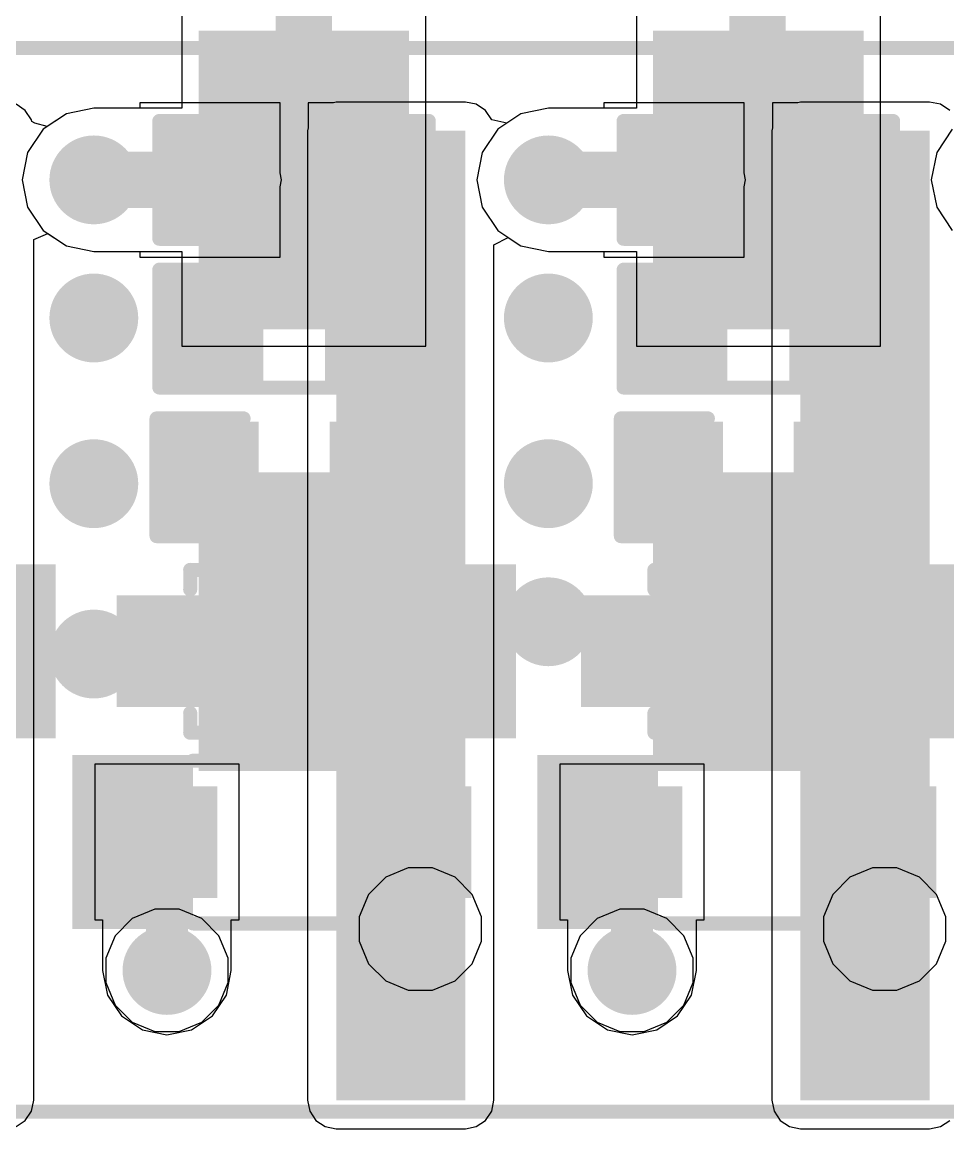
# Model space of a CAD drawing. Header units: millimetres. Extents: x 0 to 172, y 0 to 138.
# Drawn here: x 19.47 to 27.84, y 94.48 to 104.5 of the extents above; entities that cross this region are included whole.
import ezdxf

# ---------------------------------------------------------------- set-up
doc = ezdxf.new("R2010")
doc.units = ezdxf.units.MM
for name, color, linetype in [('BottomLayer', 5, 'Continuous'), ('BottomPaste', 16, 'Continuous'), ('BottomSolder', 6, 'Continuous'), ('TopLayer', 1, 'Continuous'), ('TopOverlay', 2, 'Continuous'), ('TopPaste', 8, 'Continuous'), ('TopSolder', 216, 'Continuous'), ('ViaHoleLayer', 16, 'Continuous')]:
    doc.layers.add(name, color=color, linetype=linetype)

# ---------------------------------------------------------------- blocks, each defined once
blk = doc.blocks.new('R___0603_175')
at = {"layer": 'TopLayer'}
for points in [[(-0.381, 0.4445), (-0.381, -0.4445), (-1.143, -0.4445), (-1.143, 0.4445)], [(1.143, 0.4445), (1.143, -0.4445), (0.381, -0.4445), (0.381, 0.4445)]]:
    blk.add_hatch(color=1, dxfattribs=at).paths.add_polyline_path(points)
at = {"layer": 'TopPaste'}
for points in [[(-0.381, 0.4445), (-0.381, -0.4445), (-1.143, -0.4445), (-1.143, 0.4445)], [(1.143, 0.4445), (1.143, -0.4445), (0.381, -0.4445), (0.381, 0.4445)]]:
    blk.add_hatch(color=8, dxfattribs=at).paths.add_polyline_path(points)
at = {"layer": 'TopSolder'}
for points in [[(-0.2794, 0.5461), (-0.2794, -0.5461), (-1.2446, -0.5461), (-1.2446, 0.5461)], [(1.2446, 0.5461), (1.2446, -0.5461), (0.2794, -0.5461), (0.2794, 0.5461)]]:
    blk.add_hatch(color=216, dxfattribs=at).paths.add_polyline_path(points)
at = {"layer": 'TopOverlay', "const_width": 0.127}
for points in [[(-1.2192, -0.5334), (-1.2192, 0.5334)], [(-1.2192, 0.5334), (1.2192, 0.5334)], [(1.2192, -0.5334), (1.2192, 0.5334)], [(-1.2192, -0.5334), (1.2192, -0.5334)]]:
    blk.add_lwpolyline(points, dxfattribs=at)
at = {"layer": 'TopOverlay', "const_width": 0.0635}
for points in [[(-1.25095, 0.5334, 1), (-1.18745, 0.5334, 1)], [(-1.25095, 0.5334, 1), (-1.18745, 0.5334, 1)], [(1.18745, 0.5334, 1), (1.25095, 0.5334, 1)], [(1.18745, 0.5334, 1), (1.25095, 0.5334, 1)], [(-1.25095, -0.5334, 1), (-1.18745, -0.5334, 1)], [(-1.25095, -0.5334, 1), (-1.18745, -0.5334, 1)], [(1.18745, -0.5334, 1), (1.25095, -0.5334, 1)], [(1.18745, -0.5334, 1), (1.25095, -0.5334, 1)]]:
    blk.add_lwpolyline(points, format="xyb", close=True, dxfattribs=at)
blk = doc.blocks.new('R___0603_176')
at = {"layer": 'TopLayer'}
for points in [[(-0.381, 0.4445), (-0.381, -0.4445), (-1.143, -0.4445), (-1.143, 0.4445)], [(1.143, 0.4445), (1.143, -0.4445), (0.381, -0.4445), (0.381, 0.4445)]]:
    blk.add_hatch(color=1, dxfattribs=at).paths.add_polyline_path(points)
at = {"layer": 'TopPaste'}
for points in [[(-0.381, 0.4445), (-0.381, -0.4445), (-1.143, -0.4445), (-1.143, 0.4445)], [(1.143, 0.4445), (1.143, -0.4445), (0.381, -0.4445), (0.381, 0.4445)]]:
    blk.add_hatch(color=8, dxfattribs=at).paths.add_polyline_path(points)
at = {"layer": 'TopSolder'}
for points in [[(-0.2794, 0.5461), (-0.2794, -0.5461), (-1.2446, -0.5461), (-1.2446, 0.5461)], [(1.2446, 0.5461), (1.2446, -0.5461), (0.2794, -0.5461), (0.2794, 0.5461)]]:
    blk.add_hatch(color=216, dxfattribs=at).paths.add_polyline_path(points)
at = {"layer": 'TopOverlay', "const_width": 0.127}
for points in [[(-1.2192, -0.5334), (-1.2192, 0.5334)], [(-1.2192, 0.5334), (1.2192, 0.5334)], [(1.2192, -0.5334), (1.2192, 0.5334)], [(-1.2192, -0.5334), (1.2192, -0.5334)]]:
    blk.add_lwpolyline(points, dxfattribs=at)
at = {"layer": 'TopOverlay', "const_width": 0.0635}
for points in [[(-1.25095, 0.5334, 1), (-1.18745, 0.5334, 1)], [(-1.25095, 0.5334, 1), (-1.18745, 0.5334, 1)], [(1.18745, 0.5334, 1), (1.25095, 0.5334, 1)], [(1.18745, 0.5334, 1), (1.25095, 0.5334, 1)], [(-1.25095, -0.5334, 1), (-1.18745, -0.5334, 1)], [(-1.25095, -0.5334, 1), (-1.18745, -0.5334, 1)], [(1.18745, -0.5334, 1), (1.25095, -0.5334, 1)], [(1.18745, -0.5334, 1), (1.25095, -0.5334, 1)]]:
    blk.add_lwpolyline(points, format="xyb", close=True, dxfattribs=at)
blk = doc.blocks.new('R___0603_178')
at = {"layer": 'TopLayer'}
for points in [[(-0.381, 0.4445), (-0.381, -0.4445), (-1.143, -0.4445), (-1.143, 0.4445)], [(1.143, 0.4445), (1.143, -0.4445), (0.381, -0.4445), (0.381, 0.4445)]]:
    blk.add_hatch(color=1, dxfattribs=at).paths.add_polyline_path(points)
at = {"layer": 'TopPaste'}
for points in [[(-0.381, 0.4445), (-0.381, -0.4445), (-1.143, -0.4445), (-1.143, 0.4445)], [(1.143, 0.4445), (1.143, -0.4445), (0.381, -0.4445), (0.381, 0.4445)]]:
    blk.add_hatch(color=8, dxfattribs=at).paths.add_polyline_path(points)
at = {"layer": 'TopSolder'}
for points in [[(-0.2794, 0.5461), (-0.2794, -0.5461), (-1.2446, -0.5461), (-1.2446, 0.5461)], [(1.2446, 0.5461), (1.2446, -0.5461), (0.2794, -0.5461), (0.2794, 0.5461)]]:
    blk.add_hatch(color=216, dxfattribs=at).paths.add_polyline_path(points)
at = {"layer": 'TopOverlay', "const_width": 0.127}
for points in [[(-1.2192, -0.5334), (-1.2192, 0.5334)], [(-1.2192, 0.5334), (1.2192, 0.5334)], [(1.2192, -0.5334), (1.2192, 0.5334)], [(-1.2192, -0.5334), (1.2192, -0.5334)]]:
    blk.add_lwpolyline(points, dxfattribs=at)
at = {"layer": 'TopOverlay', "const_width": 0.0635}
for points in [[(-1.25095, 0.5334, 1), (-1.18745, 0.5334, 1)], [(-1.25095, 0.5334, 1), (-1.18745, 0.5334, 1)], [(1.18745, 0.5334, 1), (1.25095, 0.5334, 1)], [(1.18745, 0.5334, 1), (1.25095, 0.5334, 1)], [(-1.25095, -0.5334, 1), (-1.18745, -0.5334, 1)], [(-1.25095, -0.5334, 1), (-1.18745, -0.5334, 1)], [(1.18745, -0.5334, 1), (1.25095, -0.5334, 1)], [(1.18745, -0.5334, 1), (1.25095, -0.5334, 1)]]:
    blk.add_lwpolyline(points, format="xyb", close=True, dxfattribs=at)
blk = doc.blocks.new('R___0603_179')
at = {"layer": 'TopLayer'}
for points in [[(-0.381, 0.4445), (-0.381, -0.4445), (-1.143, -0.4445), (-1.143, 0.4445)], [(1.143, 0.4445), (1.143, -0.4445), (0.381, -0.4445), (0.381, 0.4445)]]:
    blk.add_hatch(color=1, dxfattribs=at).paths.add_polyline_path(points)
at = {"layer": 'TopPaste'}
for points in [[(-0.381, 0.4445), (-0.381, -0.4445), (-1.143, -0.4445), (-1.143, 0.4445)], [(1.143, 0.4445), (1.143, -0.4445), (0.381, -0.4445), (0.381, 0.4445)]]:
    blk.add_hatch(color=8, dxfattribs=at).paths.add_polyline_path(points)
at = {"layer": 'TopSolder'}
for points in [[(-0.2794, 0.5461), (-0.2794, -0.5461), (-1.2446, -0.5461), (-1.2446, 0.5461)], [(1.2446, 0.5461), (1.2446, -0.5461), (0.2794, -0.5461), (0.2794, 0.5461)]]:
    blk.add_hatch(color=216, dxfattribs=at).paths.add_polyline_path(points)
at = {"layer": 'TopOverlay', "const_width": 0.127}
for points in [[(-1.2192, -0.5334), (-1.2192, 0.5334)], [(-1.2192, 0.5334), (1.2192, 0.5334)], [(1.2192, -0.5334), (1.2192, 0.5334)], [(-1.2192, -0.5334), (1.2192, -0.5334)]]:
    blk.add_lwpolyline(points, dxfattribs=at)
at = {"layer": 'TopOverlay', "const_width": 0.0635}
for points in [[(-1.25095, 0.5334, 1), (-1.18745, 0.5334, 1)], [(-1.25095, 0.5334, 1), (-1.18745, 0.5334, 1)], [(1.18745, 0.5334, 1), (1.25095, 0.5334, 1)], [(1.18745, 0.5334, 1), (1.25095, 0.5334, 1)], [(-1.25095, -0.5334, 1), (-1.18745, -0.5334, 1)], [(-1.25095, -0.5334, 1), (-1.18745, -0.5334, 1)], [(1.18745, -0.5334, 1), (1.25095, -0.5334, 1)], [(1.18745, -0.5334, 1), (1.25095, -0.5334, 1)]]:
    blk.add_lwpolyline(points, format="xyb", close=True, dxfattribs=at)
blk = doc.blocks.new('SOD_323_284')
at = {"layer": 'TopLayer'}
for points in [[(-0.75, -0.45), (-1.55, -0.45), (-1.55, 0.45), (-0.75, 0.45)], [(1.55, -0.45), (0.75, -0.45), (0.75, 0.45), (1.55, 0.45)]]:
    blk.add_hatch(color=1, dxfattribs=at).paths.add_polyline_path(points)
at = {"layer": 'TopOverlay'}
for points in [[(-2.007, 0.483), (-0.914, 0.483), (-0.914, 0.787), (-2.007, 0.787)], [(-2.007, -0.508), (-1.575, -0.508), (-1.575, 0.508), (-2.007, 0.508)], [(-2.007, -0.787), (-0.914, -0.787), (-0.914, -0.483), (-2.007, -0.483)]]:
    blk.add_hatch(color=2, dxfattribs=at).paths.add_polyline_path(points)
at = {"layer": 'TopPaste'}
for points in [[(-0.75, -0.45), (-1.55, -0.45), (-1.55, 0.45), (-0.75, 0.45)], [(1.55, -0.45), (0.75, -0.45), (0.75, 0.45), (1.55, 0.45)]]:
    blk.add_hatch(color=8, dxfattribs=at).paths.add_polyline_path(points)
at = {"layer": 'TopSolder'}
for points in [[(-0.695, -0.505), (-1.605, -0.505), (-1.605, 0.505), (-0.695, 0.505)], [(1.605, -0.505), (0.695, -0.505), (0.695, 0.505), (1.605, 0.505)]]:
    blk.add_hatch(color=216, dxfattribs=at).paths.add_polyline_path(points)
at = {"layer": 'TopOverlay', "const_width": 0.127}
for points in [[(0.94, 0.737), (-0.914, 0.737)], [(0.94, 0.737), (0.94, 0.559)], [(0.94, -0.559), (0.94, -0.737)], [(0.94, -0.737), (-0.914, -0.737)]]:
    blk.add_lwpolyline(points, dxfattribs=at)
at = {"layer": 'TopOverlay', "const_width": 0.0635}
for points in [[(-0.946, 0.737, 1), (-0.883, 0.737, 1)], [(0.908, 0.737, 1), (0.972, 0.737, 1)], [(0.908, 0.737, 1), (0.972, 0.737, 1)], [(0.908, 0.559, 1), (0.972, 0.559, 1)], [(0.908, -0.559, 1), (0.972, -0.559, 1)], [(-0.946, -0.737, 1), (-0.883, -0.737, 1)], [(0.908, -0.737, 1), (0.972, -0.737, 1)], [(0.908, -0.737, 1), (0.972, -0.737, 1)]]:
    blk.add_lwpolyline(points, format="xyb", close=True, dxfattribs=at)
blk = doc.blocks.new('SMA_B_285')
at = {"layer": 'BottomLayer'}
for points in [[(-3.25, 0.85), (-0.75, 0.85), (-0.75, -0.85), (-3.25, -0.85)], [(0.75, 0.85), (3.25, 0.85), (3.25, -0.85), (0.75, -0.85)]]:
    blk.add_hatch(color=5, dxfattribs=at).paths.add_polyline_path(points)
at = {"layer": 'BottomPaste'}
for points in [[(-3.25, 0.85), (-0.75, 0.85), (-0.75, -0.85), (-3.25, -0.85)], [(0.75, 0.85), (3.25, 0.85), (3.25, -0.85), (0.75, -0.85)]]:
    blk.add_hatch(color=16, dxfattribs=at).paths.add_polyline_path(points)
at = {"layer": 'BottomSolder'}
for points in [[(-3.352, 0.952), (-0.648, 0.952), (-0.648, -0.952), (-3.352, -0.952)], [(0.648, 0.952), (3.352, 0.952), (3.352, -0.952), (0.648, -0.952)]]:
    blk.add_hatch(color=6, dxfattribs=at).paths.add_polyline_path(points)
blk = doc.blocks.new('SOD_323_286')
at = {"layer": 'TopLayer'}
for points in [[(-0.75, -0.45), (-1.55, -0.45), (-1.55, 0.45), (-0.75, 0.45)], [(1.55, -0.45), (0.75, -0.45), (0.75, 0.45), (1.55, 0.45)]]:
    blk.add_hatch(color=1, dxfattribs=at).paths.add_polyline_path(points)
at = {"layer": 'TopOverlay'}
for points in [[(-2.007, 0.483), (-0.914, 0.483), (-0.914, 0.787), (-2.007, 0.787)], [(-2.007, -0.508), (-1.575, -0.508), (-1.575, 0.508), (-2.007, 0.508)], [(-2.007, -0.787), (-0.914, -0.787), (-0.914, -0.483), (-2.007, -0.483)]]:
    blk.add_hatch(color=2, dxfattribs=at).paths.add_polyline_path(points)
at = {"layer": 'TopPaste'}
for points in [[(-0.75, -0.45), (-1.55, -0.45), (-1.55, 0.45), (-0.75, 0.45)], [(1.55, -0.45), (0.75, -0.45), (0.75, 0.45), (1.55, 0.45)]]:
    blk.add_hatch(color=8, dxfattribs=at).paths.add_polyline_path(points)
at = {"layer": 'TopSolder'}
for points in [[(-0.695, -0.505), (-1.605, -0.505), (-1.605, 0.505), (-0.695, 0.505)], [(1.605, -0.505), (0.695, -0.505), (0.695, 0.505), (1.605, 0.505)]]:
    blk.add_hatch(color=216, dxfattribs=at).paths.add_polyline_path(points)
at = {"layer": 'TopOverlay', "const_width": 0.127}
for points in [[(0.94, 0.737), (-0.914, 0.737)], [(0.94, 0.737), (0.94, 0.559)], [(0.94, -0.559), (0.94, -0.737)], [(0.94, -0.737), (-0.914, -0.737)]]:
    blk.add_lwpolyline(points, dxfattribs=at)
at = {"layer": 'TopOverlay', "const_width": 0.0635}
for points in [[(-0.946, 0.737, 1), (-0.883, 0.737, 1)], [(0.908, 0.737, 1), (0.972, 0.737, 1)], [(0.908, 0.737, 1), (0.972, 0.737, 1)], [(0.908, 0.559, 1), (0.972, 0.559, 1)], [(0.908, -0.559, 1), (0.972, -0.559, 1)], [(-0.946, -0.737, 1), (-0.883, -0.737, 1)], [(0.908, -0.737, 1), (0.972, -0.737, 1)], [(0.908, -0.737, 1), (0.972, -0.737, 1)]]:
    blk.add_lwpolyline(points, format="xyb", close=True, dxfattribs=at)
blk = doc.blocks.new('SMA_B_287')
at = {"layer": 'BottomLayer'}
for points in [[(-3.25, 0.85), (-0.75, 0.85), (-0.75, -0.85), (-3.25, -0.85)], [(0.75, 0.85), (3.25, 0.85), (3.25, -0.85), (0.75, -0.85)]]:
    blk.add_hatch(color=5, dxfattribs=at).paths.add_polyline_path(points)
at = {"layer": 'BottomPaste'}
for points in [[(-3.25, 0.85), (-0.75, 0.85), (-0.75, -0.85), (-3.25, -0.85)], [(0.75, 0.85), (3.25, 0.85), (3.25, -0.85), (0.75, -0.85)]]:
    blk.add_hatch(color=16, dxfattribs=at).paths.add_polyline_path(points)
at = {"layer": 'BottomSolder'}
for points in [[(-3.352, 0.952), (-0.648, 0.952), (-0.648, -0.952), (-3.352, -0.952)], [(0.648, 0.952), (3.352, 0.952), (3.352, -0.952), (0.648, -0.952)]]:
    blk.add_hatch(color=6, dxfattribs=at).paths.add_polyline_path(points)
blk = doc.blocks.new('SOD_323_288')
at = {"layer": 'TopLayer'}
for points in [[(-0.75, -0.45), (-1.55, -0.45), (-1.55, 0.45), (-0.75, 0.45)], [(1.55, -0.45), (0.75, -0.45), (0.75, 0.45), (1.55, 0.45)]]:
    blk.add_hatch(color=1, dxfattribs=at).paths.add_polyline_path(points)
at = {"layer": 'TopOverlay'}
for points in [[(-2.007, 0.483), (-0.914, 0.483), (-0.914, 0.787), (-2.007, 0.787)], [(-2.007, -0.508), (-1.575, -0.508), (-1.575, 0.508), (-2.007, 0.508)], [(-2.007, -0.787), (-0.914, -0.787), (-0.914, -0.483), (-2.007, -0.483)]]:
    blk.add_hatch(color=2, dxfattribs=at).paths.add_polyline_path(points)
at = {"layer": 'TopPaste'}
for points in [[(-0.75, -0.45), (-1.55, -0.45), (-1.55, 0.45), (-0.75, 0.45)], [(1.55, -0.45), (0.75, -0.45), (0.75, 0.45), (1.55, 0.45)]]:
    blk.add_hatch(color=8, dxfattribs=at).paths.add_polyline_path(points)
at = {"layer": 'TopSolder'}
for points in [[(-0.695, -0.505), (-1.605, -0.505), (-1.605, 0.505), (-0.695, 0.505)], [(1.605, -0.505), (0.695, -0.505), (0.695, 0.505), (1.605, 0.505)]]:
    blk.add_hatch(color=216, dxfattribs=at).paths.add_polyline_path(points)
at = {"layer": 'TopOverlay', "const_width": 0.127}
for points in [[(0.94, 0.737), (-0.914, 0.737)], [(0.94, 0.737), (0.94, 0.559)], [(0.94, -0.559), (0.94, -0.737)], [(0.94, -0.737), (-0.914, -0.737)]]:
    blk.add_lwpolyline(points, dxfattribs=at)
at = {"layer": 'TopOverlay', "const_width": 0.0635}
for points in [[(-0.946, 0.737, 1), (-0.883, 0.737, 1)], [(0.908, 0.737, 1), (0.972, 0.737, 1)], [(0.908, 0.737, 1), (0.972, 0.737, 1)], [(0.908, 0.559, 1), (0.972, 0.559, 1)], [(0.908, -0.559, 1), (0.972, -0.559, 1)], [(-0.946, -0.737, 1), (-0.883, -0.737, 1)], [(0.908, -0.737, 1), (0.972, -0.737, 1)], [(0.908, -0.737, 1), (0.972, -0.737, 1)]]:
    blk.add_lwpolyline(points, format="xyb", close=True, dxfattribs=at)
blk = doc.blocks.new('SOD_323_290')
at = {"layer": 'TopLayer'}
for points in [[(-0.75, -0.45), (-1.55, -0.45), (-1.55, 0.45), (-0.75, 0.45)], [(1.55, -0.45), (0.75, -0.45), (0.75, 0.45), (1.55, 0.45)]]:
    blk.add_hatch(color=1, dxfattribs=at).paths.add_polyline_path(points)
at = {"layer": 'TopOverlay'}
for points in [[(-2.007, 0.483), (-0.914, 0.483), (-0.914, 0.787), (-2.007, 0.787)], [(-2.007, -0.508), (-1.575, -0.508), (-1.575, 0.508), (-2.007, 0.508)], [(-2.007, -0.787), (-0.914, -0.787), (-0.914, -0.483), (-2.007, -0.483)]]:
    blk.add_hatch(color=2, dxfattribs=at).paths.add_polyline_path(points)
at = {"layer": 'TopPaste'}
for points in [[(-0.75, -0.45), (-1.55, -0.45), (-1.55, 0.45), (-0.75, 0.45)], [(1.55, -0.45), (0.75, -0.45), (0.75, 0.45), (1.55, 0.45)]]:
    blk.add_hatch(color=8, dxfattribs=at).paths.add_polyline_path(points)
at = {"layer": 'TopSolder'}
for points in [[(-0.695, -0.505), (-1.605, -0.505), (-1.605, 0.505), (-0.695, 0.505)], [(1.605, -0.505), (0.695, -0.505), (0.695, 0.505), (1.605, 0.505)]]:
    blk.add_hatch(color=216, dxfattribs=at).paths.add_polyline_path(points)
at = {"layer": 'TopOverlay', "const_width": 0.127}
for points in [[(-0.914, 0.737), (0.94, 0.737)], [(0.94, 0.559), (0.94, 0.737)], [(0.94, -0.737), (0.94, -0.559)], [(-0.914, -0.737), (0.94, -0.737)]]:
    blk.add_lwpolyline(points, dxfattribs=at)
at = {"layer": 'TopOverlay', "const_width": 0.0635}
for points in [[(-0.946, 0.737, 1), (-0.883, 0.737, 1)], [(0.908, 0.737, 1), (0.972, 0.737, 1)], [(0.908, 0.737, 1), (0.972, 0.737, 1)], [(0.908, 0.559, 1), (0.972, 0.559, 1)], [(0.908, -0.559, 1), (0.972, -0.559, 1)], [(-0.946, -0.737, 1), (-0.883, -0.737, 1)], [(0.908, -0.737, 1), (0.972, -0.737, 1)], [(0.908, -0.737, 1), (0.972, -0.737, 1)]]:
    blk.add_lwpolyline(points, format="xyb", close=True, dxfattribs=at)
blk = doc.blocks.new('SOD_323_291')
at = {"layer": 'TopLayer'}
for points in [[(-0.75, -0.45), (-1.55, -0.45), (-1.55, 0.45), (-0.75, 0.45)], [(1.55, -0.45), (0.75, -0.45), (0.75, 0.45), (1.55, 0.45)]]:
    blk.add_hatch(color=1, dxfattribs=at).paths.add_polyline_path(points)
at = {"layer": 'TopOverlay'}
for points in [[(-2.007, 0.483), (-0.914, 0.483), (-0.914, 0.787), (-2.007, 0.787)], [(-2.007, -0.508), (-1.575, -0.508), (-1.575, 0.508), (-2.007, 0.508)], [(-2.007, -0.787), (-0.914, -0.787), (-0.914, -0.483), (-2.007, -0.483)]]:
    blk.add_hatch(color=2, dxfattribs=at).paths.add_polyline_path(points)
at = {"layer": 'TopPaste'}
for points in [[(-0.75, -0.45), (-1.55, -0.45), (-1.55, 0.45), (-0.75, 0.45)], [(1.55, -0.45), (0.75, -0.45), (0.75, 0.45), (1.55, 0.45)]]:
    blk.add_hatch(color=8, dxfattribs=at).paths.add_polyline_path(points)
at = {"layer": 'TopSolder'}
for points in [[(-0.695, -0.505), (-1.605, -0.505), (-1.605, 0.505), (-0.695, 0.505)], [(1.605, -0.505), (0.695, -0.505), (0.695, 0.505), (1.605, 0.505)]]:
    blk.add_hatch(color=216, dxfattribs=at).paths.add_polyline_path(points)
at = {"layer": 'TopOverlay', "const_width": 0.127}
for points in [[(-0.914, 0.737), (0.94, 0.737)], [(0.94, 0.559), (0.94, 0.737)], [(0.94, -0.737), (0.94, -0.559)], [(-0.914, -0.737), (0.94, -0.737)]]:
    blk.add_lwpolyline(points, dxfattribs=at)
at = {"layer": 'TopOverlay', "const_width": 0.0635}
for points in [[(-0.946, 0.737, 1), (-0.883, 0.737, 1)], [(0.908, 0.737, 1), (0.972, 0.737, 1)], [(0.908, 0.737, 1), (0.972, 0.737, 1)], [(0.908, 0.559, 1), (0.972, 0.559, 1)], [(0.908, -0.559, 1), (0.972, -0.559, 1)], [(-0.946, -0.737, 1), (-0.883, -0.737, 1)], [(0.908, -0.737, 1), (0.972, -0.737, 1)], [(0.908, -0.737, 1), (0.972, -0.737, 1)]]:
    blk.add_lwpolyline(points, format="xyb", close=True, dxfattribs=at)
blk = doc.blocks.new('C___0603_348')
at = {"layer": 'TopLayer'}
for points in [[(-0.381, 0.445), (-0.381, -0.445), (-1.143, -0.445), (-1.143, 0.445)], [(1.143, 0.445), (1.143, -0.445), (0.381, -0.445), (0.381, 0.445)]]:
    blk.add_hatch(color=1, dxfattribs=at).paths.add_polyline_path(points)
at = {"layer": 'TopPaste'}
for points in [[(-0.381, 0.445), (-0.381, -0.445), (-1.143, -0.445), (-1.143, 0.445)], [(1.143, 0.445), (1.143, -0.445), (0.381, -0.445), (0.381, 0.445)]]:
    blk.add_hatch(color=8, dxfattribs=at).paths.add_polyline_path(points)
at = {"layer": 'TopSolder'}
for points in [[(-0.321, 0.504), (-0.321, -0.504), (-1.203, -0.504), (-1.203, 0.504)], [(1.203, 0.504), (1.203, -0.504), (0.321, -0.504), (0.321, 0.504)]]:
    blk.add_hatch(color=216, dxfattribs=at).paths.add_polyline_path(points)
at = {"layer": 'TopOverlay', "const_width": 0.127}
for points in [[(-1.245, 0.533), (-0.457, 0.533)], [(-1.245, -0.533), (-1.245, 0.533)], [(0.457, 0.533), (1.245, 0.533)], [(1.245, -0.533), (1.245, 0.533)], [(-1.245, -0.533), (-0.457, -0.533)], [(0.457, -0.533), (1.245, -0.533)]]:
    blk.add_lwpolyline(points, dxfattribs=at)
at = {"layer": 'TopOverlay', "const_width": 0.0635}
for points in [[(-1.276, 0.533, 1), (-1.213, 0.533, 1)], [(-1.276, 0.533, 1), (-1.213, 0.533, 1)], [(-0.489, 0.533, 1), (-0.425, 0.533, 1)], [(0.425, 0.533, 1), (0.489, 0.533, 1)], [(1.213, 0.533, 1), (1.276, 0.533, 1)], [(1.213, 0.533, 1), (1.276, 0.533, 1)], [(-1.276, -0.533, 1), (-1.213, -0.533, 1)], [(-1.276, -0.533, 1), (-1.213, -0.533, 1)], [(-0.489, -0.533, 1), (-0.425, -0.533, 1)], [(0.425, -0.533, 1), (0.489, -0.533, 1)], [(1.213, -0.533, 1), (1.276, -0.533, 1)], [(1.213, -0.533, 1), (1.276, -0.533, 1)]]:
    blk.add_lwpolyline(points, format="xyb", close=True, dxfattribs=at)
blk = doc.blocks.new('C___0603_349')
at = {"layer": 'TopLayer'}
for points in [[(-0.381, 0.445), (-0.381, -0.445), (-1.143, -0.445), (-1.143, 0.445)], [(1.143, 0.445), (1.143, -0.445), (0.381, -0.445), (0.381, 0.445)]]:
    blk.add_hatch(color=1, dxfattribs=at).paths.add_polyline_path(points)
at = {"layer": 'TopPaste'}
for points in [[(-0.381, 0.445), (-0.381, -0.445), (-1.143, -0.445), (-1.143, 0.445)], [(1.143, 0.445), (1.143, -0.445), (0.381, -0.445), (0.381, 0.445)]]:
    blk.add_hatch(color=8, dxfattribs=at).paths.add_polyline_path(points)
at = {"layer": 'TopSolder'}
for points in [[(-0.321, 0.504), (-0.321, -0.504), (-1.203, -0.504), (-1.203, 0.504)], [(1.203, 0.504), (1.203, -0.504), (0.321, -0.504), (0.321, 0.504)]]:
    blk.add_hatch(color=216, dxfattribs=at).paths.add_polyline_path(points)
at = {"layer": 'TopOverlay', "const_width": 0.127}
for points in [[(-1.245, 0.533), (-0.457, 0.533)], [(-1.245, -0.533), (-1.245, 0.533)], [(0.457, 0.533), (1.245, 0.533)], [(1.245, -0.533), (1.245, 0.533)], [(-1.245, -0.533), (-0.457, -0.533)], [(0.457, -0.533), (1.245, -0.533)]]:
    blk.add_lwpolyline(points, dxfattribs=at)
at = {"layer": 'TopOverlay', "const_width": 0.0635}
for points in [[(-1.276, 0.533, 1), (-1.213, 0.533, 1)], [(-1.276, 0.533, 1), (-1.213, 0.533, 1)], [(-0.489, 0.533, 1), (-0.425, 0.533, 1)], [(0.425, 0.533, 1), (0.489, 0.533, 1)], [(1.213, 0.533, 1), (1.276, 0.533, 1)], [(1.213, 0.533, 1), (1.276, 0.533, 1)], [(-1.276, -0.533, 1), (-1.213, -0.533, 1)], [(-1.276, -0.533, 1), (-1.213, -0.533, 1)], [(-0.489, -0.533, 1), (-0.425, -0.533, 1)], [(0.425, -0.533, 1), (0.489, -0.533, 1)], [(1.213, -0.533, 1), (1.276, -0.533, 1)], [(1.213, -0.533, 1), (1.276, -0.533, 1)]]:
    blk.add_lwpolyline(points, format="xyb", close=True, dxfattribs=at)

msp = doc.modelspace()

# ---------------------------------------------------------------- hatches: boundary and pattern name
at = {"layer": 'BottomLayer'}
h = msp.add_hatch(color=5, dxfattribs=at)
edge = h.paths.add_edge_path()
edge.add_arc((20.115, 103.073), 0.3, 0, 360)
h = msp.add_hatch(color=5, dxfattribs=at)
edge = h.paths.add_edge_path()
edge.add_arc((24.228, 103.073), 0.3, 0, 360)
h = msp.add_hatch(color=5, dxfattribs=at)
edge = h.paths.add_edge_path()
edge.add_arc((20.115, 101.823), 0.3, 0, 360)
h = msp.add_hatch(color=5, dxfattribs=at)
edge = h.paths.add_edge_path()
edge.add_arc((24.228, 101.823), 0.3, 0, 360)
h = msp.add_hatch(color=5, dxfattribs=at)
edge = h.paths.add_edge_path()
edge.add_arc((20.115, 100.323), 0.3, 0, 360)
h = msp.add_hatch(color=5, dxfattribs=at)
edge = h.paths.add_edge_path()
edge.add_arc((24.228, 100.323), 0.3, 0, 360)
h = msp.add_hatch(color=5, dxfattribs=at)
edge = h.paths.add_edge_path()
edge.add_arc((24.228, 99.073), 0.3, 0, 360)
h = msp.add_hatch(color=5, dxfattribs=at)
edge = h.paths.add_edge_path()
edge.add_arc((20.115, 98.781), 0.3, 0, 360)
h = msp.add_hatch(color=5, dxfattribs=at)
edge = h.paths.add_edge_path()
edge.add_arc((23.07, 96.291), 0.3, 0, 360)
h = msp.add_hatch(color=5, dxfattribs=at)
edge = h.paths.add_edge_path()
edge.add_arc((27.271, 96.291), 0.3, 0, 360)
h = msp.add_hatch(color=5, dxfattribs=at)
edge = h.paths.add_edge_path()
edge.add_arc((20.777, 95.917), 0.3, 0, 360)
h = msp.add_hatch(color=5, dxfattribs=at)
edge = h.paths.add_edge_path()
edge.add_arc((24.985, 95.917), 0.3, 0, 360)
at = {"layer": 'BottomSolder'}
h = msp.add_hatch(color=6, dxfattribs=at)
edge = h.paths.add_edge_path()
edge.add_arc((20.115, 103.073), 0.402, 0, 360)
h = msp.add_hatch(color=6, dxfattribs=at)
edge = h.paths.add_edge_path()
edge.add_arc((24.228, 103.073), 0.402, 0, 360)
h = msp.add_hatch(color=6, dxfattribs=at)
edge = h.paths.add_edge_path()
edge.add_arc((20.115, 101.823), 0.402, 0, 360)
h = msp.add_hatch(color=6, dxfattribs=at)
edge = h.paths.add_edge_path()
edge.add_arc((24.228, 101.823), 0.402, 0, 360)
h = msp.add_hatch(color=6, dxfattribs=at)
edge = h.paths.add_edge_path()
edge.add_arc((20.115, 100.323), 0.402, 0, 360)
h = msp.add_hatch(color=6, dxfattribs=at)
edge = h.paths.add_edge_path()
edge.add_arc((24.228, 100.323), 0.402, 0, 360)
h = msp.add_hatch(color=6, dxfattribs=at)
edge = h.paths.add_edge_path()
edge.add_arc((24.228, 99.073), 0.402, 0, 360)
h = msp.add_hatch(color=6, dxfattribs=at)
edge = h.paths.add_edge_path()
edge.add_arc((20.115, 98.781), 0.402, 0, 360)
h = msp.add_hatch(color=6, dxfattribs=at)
edge = h.paths.add_edge_path()
edge.add_arc((23.07, 96.291), 0.402, 0, 360)
h = msp.add_hatch(color=6, dxfattribs=at)
edge = h.paths.add_edge_path()
edge.add_arc((27.271, 96.291), 0.402, 0, 360)
h = msp.add_hatch(color=6, dxfattribs=at)
edge = h.paths.add_edge_path()
edge.add_arc((20.777, 95.917), 0.402, 0, 360)
h = msp.add_hatch(color=6, dxfattribs=at)
edge = h.paths.add_edge_path()
edge.add_arc((24.985, 95.917), 0.402, 0, 360)
at = {"layer": 'TopLayer'}
for points in [[(22.308, 94.742), (23.477, 94.742), (23.477, 103.518), (22.308, 103.518)], [(26.509, 94.742), (27.678, 94.742), (27.678, 103.518), (26.509, 103.518)]]:
    msp.add_hatch(color=1, dxfattribs=at).paths.add_polyline_path(points)
h = msp.add_hatch(color=1, dxfattribs=at)
edge = h.paths.add_edge_path()
edge.add_arc((20.115, 103.073), 0.3, 0, 360)
h = msp.add_hatch(color=1, dxfattribs=at)
edge = h.paths.add_edge_path()
edge.add_arc((24.228, 103.073), 0.3, 0, 360)
h = msp.add_hatch(color=1, dxfattribs=at)
edge = h.paths.add_edge_path()
edge.add_arc((20.115, 101.823), 0.3, 0, 360)
h = msp.add_hatch(color=1, dxfattribs=at)
edge = h.paths.add_edge_path()
edge.add_arc((24.228, 101.823), 0.3, 0, 360)
h = msp.add_hatch(color=1, dxfattribs=at)
edge = h.paths.add_edge_path()
edge.add_arc((20.115, 100.323), 0.3, 0, 360)
h = msp.add_hatch(color=1, dxfattribs=at)
edge = h.paths.add_edge_path()
edge.add_arc((24.228, 100.323), 0.3, 0, 360)
h = msp.add_hatch(color=1, dxfattribs=at)
edge = h.paths.add_edge_path()
edge.add_arc((24.228, 99.073), 0.3, 0, 360)
h = msp.add_hatch(color=1, dxfattribs=at)
edge = h.paths.add_edge_path()
edge.add_arc((20.115, 98.781), 0.3, 0, 360)
h = msp.add_hatch(color=1, dxfattribs=at)
edge = h.paths.add_edge_path()
edge.add_arc((23.07, 96.291), 0.3, 0, 360)
h = msp.add_hatch(color=1, dxfattribs=at)
edge = h.paths.add_edge_path()
edge.add_arc((27.271, 96.291), 0.3, 0, 360)
h = msp.add_hatch(color=1, dxfattribs=at)
edge = h.paths.add_edge_path()
edge.add_arc((20.777, 95.917), 0.3, 0, 360)
h = msp.add_hatch(color=1, dxfattribs=at)
edge = h.paths.add_edge_path()
edge.add_arc((24.985, 95.917), 0.3, 0, 360)
at = {"layer": 'TopSolder'}
h = msp.add_hatch(color=216, dxfattribs=at)
edge = h.paths.add_edge_path()
edge.add_arc((20.115, 103.073), 0.402, 0, 360)
h = msp.add_hatch(color=216, dxfattribs=at)
edge = h.paths.add_edge_path()
edge.add_arc((24.228, 103.073), 0.402, 0, 360)
h = msp.add_hatch(color=216, dxfattribs=at)
edge = h.paths.add_edge_path()
edge.add_arc((20.115, 101.823), 0.402, 0, 360)
h = msp.add_hatch(color=216, dxfattribs=at)
edge = h.paths.add_edge_path()
edge.add_arc((24.228, 101.823), 0.402, 0, 360)
h = msp.add_hatch(color=216, dxfattribs=at)
edge = h.paths.add_edge_path()
edge.add_arc((20.115, 100.323), 0.402, 0, 360)
h = msp.add_hatch(color=216, dxfattribs=at)
edge = h.paths.add_edge_path()
edge.add_arc((24.228, 100.323), 0.402, 0, 360)
h = msp.add_hatch(color=216, dxfattribs=at)
edge = h.paths.add_edge_path()
edge.add_arc((24.228, 99.073), 0.402, 0, 360)
h = msp.add_hatch(color=216, dxfattribs=at)
edge = h.paths.add_edge_path()
edge.add_arc((20.115, 98.781), 0.402, 0, 360)
h = msp.add_hatch(color=216, dxfattribs=at)
edge = h.paths.add_edge_path()
edge.add_arc((23.07, 96.291), 0.402, 0, 360)
h = msp.add_hatch(color=216, dxfattribs=at)
edge = h.paths.add_edge_path()
edge.add_arc((27.271, 96.291), 0.402, 0, 360)
h = msp.add_hatch(color=216, dxfattribs=at)
edge = h.paths.add_edge_path()
edge.add_arc((20.777, 95.917), 0.402, 0, 360)
h = msp.add_hatch(color=216, dxfattribs=at)
edge = h.paths.add_edge_path()
edge.add_arc((24.985, 95.917), 0.402, 0, 360)
at = {"layer": 'ViaHoleLayer'}
h = msp.add_hatch(color=16, dxfattribs=at)
edge = h.paths.add_edge_path()
edge.add_arc((20.115, 103.073), 0.15, 0, 360)
h = msp.add_hatch(color=16, dxfattribs=at)
edge = h.paths.add_edge_path()
edge.add_arc((24.228, 103.073), 0.15, 0, 360)
h = msp.add_hatch(color=16, dxfattribs=at)
edge = h.paths.add_edge_path()
edge.add_arc((20.115, 101.823), 0.15, 0, 360)
h = msp.add_hatch(color=16, dxfattribs=at)
edge = h.paths.add_edge_path()
edge.add_arc((24.228, 101.823), 0.15, 0, 360)
h = msp.add_hatch(color=16, dxfattribs=at)
edge = h.paths.add_edge_path()
edge.add_arc((20.115, 100.323), 0.15, 0, 360)
h = msp.add_hatch(color=16, dxfattribs=at)
edge = h.paths.add_edge_path()
edge.add_arc((24.228, 100.323), 0.15, 0, 360)
h = msp.add_hatch(color=16, dxfattribs=at)
edge = h.paths.add_edge_path()
edge.add_arc((24.228, 99.073), 0.15, 0, 360)
h = msp.add_hatch(color=16, dxfattribs=at)
edge = h.paths.add_edge_path()
edge.add_arc((20.115, 98.781), 0.15, 0, 360)
h = msp.add_hatch(color=16, dxfattribs=at)
edge = h.paths.add_edge_path()
edge.add_arc((23.07, 96.291), 0.15, 0, 360)
h = msp.add_hatch(color=16, dxfattribs=at)
edge = h.paths.add_edge_path()
edge.add_arc((27.271, 96.291), 0.15, 0, 360)
h = msp.add_hatch(color=16, dxfattribs=at)
edge = h.paths.add_edge_path()
edge.add_arc((20.777, 95.917), 0.15, 0, 360)
h = msp.add_hatch(color=16, dxfattribs=at)
edge = h.paths.add_edge_path()
edge.add_arc((24.985, 95.917), 0.15, 0, 360)

# ---------------------------------------------------------------- linework, layer by layer
at = {"layer": 'BottomLayer'}
for p, q in [((20.911, 104.577), (20.911, 103.721)), ((23.119, 101.569), (23.119, 104.577)), ((25.024, 104.577), (25.024, 103.721)), ((27.232, 101.569), (27.232, 104.577)), ((20.115, 103.721), (19.867, 103.671)), ((20.911, 103.721), (20.115, 103.721)), ((24.228, 103.721), (23.98, 103.671)), ((25.024, 103.721), (24.228, 103.721)), ((19.867, 103.671), (19.657, 103.531)), ((23.98, 103.671), (23.77, 103.531)), ((19.657, 103.531), (19.516, 103.321)), ((23.77, 103.531), (23.629, 103.321)), ((27.883, 103.531), (27.743, 103.321)), ((19.516, 103.321), (19.467, 103.073)), ((23.629, 103.321), (23.58, 103.073)), ((27.743, 103.321), (27.693, 103.073)), ((19.467, 103.073), (19.516, 102.825)), ((23.58, 103.073), (23.629, 102.825)), ((27.693, 103.073), (27.743, 102.825)), ((19.516, 102.825), (19.657, 102.615)), ((23.629, 102.825), (23.77, 102.615)), ((27.743, 102.825), (27.883, 102.615)), ((19.657, 102.615), (19.867, 102.475)), ((23.77, 102.615), (23.98, 102.475)), ((19.867, 102.475), (20.115, 102.426)), ((20.115, 102.426), (20.911, 102.426)), ((20.911, 102.426), (20.911, 101.569)), ((23.98, 102.475), (24.228, 102.426)), ((24.228, 102.426), (25.024, 102.426)), ((25.024, 102.426), (25.024, 101.569)), ((20.911, 101.569), (23.119, 101.569)), ((25.024, 101.569), (27.232, 101.569)), ((22.96, 96.845), (22.756, 96.761)), ((23.18, 96.845), (22.96, 96.845)), ((23.384, 96.761), (23.18, 96.845)), ((27.161, 96.845), (26.957, 96.761)), ((27.381, 96.845), (27.161, 96.845)), ((27.585, 96.761), (27.381, 96.845)), ((22.756, 96.761), (22.6, 96.605)), ((23.539, 96.605), (23.384, 96.761)), ((26.957, 96.761), (26.801, 96.605)), ((27.74, 96.605), (27.585, 96.761)), ((22.6, 96.605), (22.516, 96.402)), ((23.624, 96.402), (23.539, 96.605)), ((26.801, 96.605), (26.717, 96.402)), ((27.825, 96.402), (27.74, 96.605)), ((20.463, 96.387), (20.307, 96.231)), ((20.667, 96.471), (20.463, 96.387)), ((20.887, 96.471), (20.667, 96.471)), ((21.091, 96.387), (20.887, 96.471)), ((21.246, 96.231), (21.091, 96.387)), ((22.516, 96.402), (22.516, 96.181)), ((23.624, 96.181), (23.624, 96.402)), ((24.671, 96.387), (24.515, 96.231)), ((24.875, 96.471), (24.671, 96.387)), ((25.095, 96.471), (24.875, 96.471)), ((25.299, 96.387), (25.095, 96.471)), ((25.454, 96.231), (25.299, 96.387)), ((26.717, 96.402), (26.717, 96.181)), ((27.825, 96.181), (27.825, 96.402)), ((20.307, 96.231), (20.223, 96.028)), ((21.331, 96.028), (21.246, 96.231)), ((22.516, 96.181), (22.6, 95.978)), ((23.539, 95.978), (23.624, 96.181)), ((24.515, 96.231), (24.431, 96.028)), ((25.539, 96.028), (25.454, 96.231)), ((26.717, 96.181), (26.801, 95.978)), ((27.74, 95.978), (27.825, 96.181)), ((20.223, 96.028), (20.223, 95.807)), ((21.331, 95.807), (21.331, 96.028)), ((22.6, 95.978), (22.756, 95.822)), ((23.384, 95.822), (23.539, 95.978)), ((24.431, 96.028), (24.431, 95.807)), ((25.539, 95.807), (25.539, 96.028)), ((26.801, 95.978), (26.957, 95.822)), ((27.585, 95.822), (27.74, 95.978)), ((20.223, 95.807), (20.307, 95.604)), ((21.246, 95.604), (21.331, 95.807)), ((22.756, 95.822), (22.96, 95.737)), ((23.18, 95.737), (23.384, 95.822)), ((24.431, 95.807), (24.515, 95.604)), ((25.454, 95.604), (25.539, 95.807)), ((26.957, 95.822), (27.161, 95.737)), ((27.381, 95.737), (27.585, 95.822)), ((22.96, 95.737), (23.18, 95.737)), ((27.161, 95.737), (27.381, 95.737)), ((20.307, 95.604), (20.463, 95.448)), ((21.091, 95.448), (21.246, 95.604)), ((24.515, 95.604), (24.671, 95.448)), ((25.299, 95.448), (25.454, 95.604)), ((20.463, 95.448), (20.667, 95.363)), ((20.887, 95.363), (21.091, 95.448)), ((24.671, 95.448), (24.875, 95.363)), ((25.095, 95.363), (25.299, 95.448)), ((20.667, 95.363), (20.887, 95.363)), ((24.875, 95.363), (25.095, 95.363))]:
    msp.add_line(p, q, dxfattribs=at)
at = {"layer": 'BottomLayer', "const_width": 0.508}
for points in [[(26.121, 103.08), (26.121, 109.267)], [(22.015, 103.073), (22.015, 107.66)], [(20.115, 103.073), (22.015, 103.073)], [(24.228, 103.073), (26.128, 103.073)], [(26.121, 103.08), (26.128, 103.073)]]:
    msp.add_lwpolyline(points, dxfattribs=at)
at = {"layer": 'BottomLayer', "const_width": 0.254}
for points in [[(19.988, 103.073, 1), (20.242, 103.073, 1)], [(21.888, 103.073, 1), (22.142, 103.073, 1)], [(21.888, 103.073, 1), (22.142, 103.073, 1)], [(24.101, 103.073, 1), (24.355, 103.073, 1)], [(25.994, 103.08, 1), (26.248, 103.08, 1)], [(25.994, 103.08, 1), (26.248, 103.08, 1)], [(26.001, 103.073, 1), (26.255, 103.073, 1)], [(26.001, 103.073, 1), (26.255, 103.073, 1)]]:
    msp.add_lwpolyline(points, format="xyb", close=True, dxfattribs=at)
at = {"layer": 'TopLayer'}
for p, q in [((19.495, 103.701), (19.411, 103.757)), ((19.551, 103.617), (19.495, 103.701)), ((20.115, 103.721), (19.867, 103.671)), ((20.53, 103.721), (20.115, 103.721)), ((21.8, 103.772), (20.53, 103.772)), ((20.53, 103.772), (20.53, 103.721)), ((21.8, 103.136), (21.8, 103.772)), ((22.283, 103.772), (22.054, 103.772)), ((22.054, 103.772), (22.054, 103.543)), ((22.308, 103.777), (22.283, 103.772)), ((23.477, 103.777), (22.308, 103.777)), ((23.576, 103.757), (23.477, 103.777)), ((23.66, 103.701), (23.576, 103.757)), ((23.716, 103.617), (23.66, 103.701)), ((24.228, 103.721), (23.98, 103.671)), ((24.731, 103.721), (24.228, 103.721)), ((26.001, 103.772), (24.731, 103.772)), ((24.731, 103.772), (24.731, 103.721)), ((26.001, 103.136), (26.001, 103.772)), ((26.484, 103.772), (26.255, 103.772)), ((26.255, 103.772), (26.255, 103.543)), ((26.509, 103.777), (26.484, 103.772)), ((27.678, 103.777), (26.509, 103.777)), ((27.777, 103.757), (27.678, 103.777)), ((27.861, 103.701), (27.777, 103.757)), ((19.554, 103.603), (19.551, 103.617)), ((19.58, 103.585), (19.554, 103.603)), ((19.867, 103.671), (19.693, 103.555)), ((23.852, 103.586), (23.716, 103.617)), ((23.98, 103.671), (23.852, 103.586)), ((19.693, 103.555), (19.58, 103.585)), ((22.054, 103.543), (22.049, 103.518)), ((22.049, 103.518), (22.049, 94.742)), ((26.255, 103.543), (26.25, 103.518)), ((26.25, 103.518), (26.25, 94.742)), ((21.812, 103.073), (21.8, 103.136)), ((26.013, 103.073), (26.001, 103.136)), ((21.8, 103.011), (21.812, 103.073)), ((21.8, 102.375), (21.8, 103.011)), ((26.001, 103.011), (26.013, 103.073)), ((26.001, 102.375), (26.001, 103.011)), ((19.571, 102.533), (19.698, 102.588)), ((19.698, 102.588), (19.867, 102.475)), ((19.571, 94.742), (19.571, 102.533)), ((23.736, 102.485), (23.863, 102.553)), ((23.736, 94.742), (23.736, 102.485)), ((23.863, 102.553), (23.98, 102.475)), ((19.867, 102.475), (20.115, 102.426)), ((20.115, 102.426), (20.53, 102.426)), ((20.53, 102.426), (20.53, 102.375)), ((23.98, 102.475), (24.228, 102.426)), ((24.228, 102.426), (24.731, 102.426)), ((24.731, 102.426), (24.731, 102.375)), ((20.53, 102.375), (21.8, 102.375)), ((24.731, 102.375), (26.001, 102.375)), ((21.431, 97.783), (20.123, 97.783)), ((20.123, 97.783), (20.123, 96.375)), ((21.431, 96.375), (21.431, 97.783)), ((25.639, 97.783), (24.331, 97.783)), ((24.331, 97.783), (24.331, 96.375)), ((25.639, 96.375), (25.639, 97.783)), ((20.123, 96.375), (20.194, 96.375)), ((20.194, 96.375), (20.194, 95.917)), ((21.359, 95.917), (21.359, 96.375)), ((21.359, 96.375), (21.431, 96.375)), ((24.331, 96.375), (24.402, 96.375)), ((24.402, 96.375), (24.402, 95.917)), ((25.567, 95.917), (25.567, 96.375)), ((25.567, 96.375), (25.639, 96.375)), ((20.194, 95.917), (20.238, 95.694)), ((21.315, 95.694), (21.359, 95.917)), ((24.402, 95.917), (24.446, 95.694)), ((25.523, 95.694), (25.567, 95.917)), ((20.238, 95.694), (20.365, 95.505)), ((21.189, 95.505), (21.315, 95.694)), ((24.446, 95.694), (24.573, 95.505)), ((25.397, 95.505), (25.523, 95.694)), ((20.365, 95.505), (20.554, 95.379)), ((21, 95.379), (21.189, 95.505)), ((24.573, 95.505), (24.762, 95.379)), ((25.208, 95.379), (25.397, 95.505)), ((20.554, 95.379), (20.777, 95.335)), ((20.777, 95.335), (21, 95.379)), ((24.762, 95.379), (24.985, 95.335)), ((24.985, 95.335), (25.208, 95.379)), ((19.551, 94.643), (19.571, 94.742)), ((22.049, 94.742), (22.069, 94.643)), ((23.716, 94.643), (23.736, 94.742)), ((26.25, 94.742), (26.27, 94.643)), ((19.495, 94.559), (19.551, 94.643)), ((22.069, 94.643), (22.125, 94.559)), ((23.66, 94.559), (23.716, 94.643)), ((26.27, 94.643), (26.326, 94.559)), ((19.411, 94.503), (19.495, 94.559)), ((22.125, 94.559), (22.209, 94.503)), ((22.209, 94.503), (22.308, 94.483)), ((22.308, 94.483), (23.477, 94.483)), ((23.477, 94.483), (23.576, 94.503)), ((23.576, 94.503), (23.66, 94.559)), ((26.326, 94.559), (26.41, 94.503)), ((26.41, 94.503), (26.509, 94.483)), ((26.509, 94.483), (27.678, 94.483)), ((27.678, 94.483), (27.777, 94.503)), ((27.777, 94.503), (27.861, 94.559))]:
    msp.add_line(p, q, dxfattribs=at)
for points, const_width in [([(20.115, 103.073), (21.165, 103.073)], 0.508), ([(24.228, 103.073), (25.366, 103.073)], 0.508), ([(20.777, 95.917), (20.777, 97.079)], 0.381), ([(24.985, 95.917), (24.985, 97.079)], 0.381)]:
    msp.add_lwpolyline(points, dxfattribs=dict(at, const_width=const_width))
for points, const_width in [([(19.988, 103.073, 1), (20.242, 103.073, 1)], 0.254), ([(21.038, 103.073, 1), (21.292, 103.073, 1)], 0.254), ([(24.101, 103.073, 1), (24.355, 103.073, 1)], 0.254), ([(25.239, 103.073, 1), (25.493, 103.073, 1)], 0.254), ([(20.682, 97.079, 1), (20.872, 97.079, 1)], 0.191), ([(24.89, 97.079, 1), (25.08, 97.079, 1)], 0.191), ([(20.682, 95.917, 1), (20.872, 95.917, 1)], 0.191), ([(24.89, 95.917, 1), (25.08, 95.917, 1)], 0.191)]:
    msp.add_lwpolyline(points, format="xyb", close=True, dxfattribs=dict(at, const_width=const_width))
at = {"layer": 'TopOverlay', "const_width": 0.127}
for points in [[(15.189, 104.267), (36.881, 104.267)], [(15.189, 94.64), (36.881, 94.64)]]:
    msp.add_lwpolyline(points, dxfattribs=at)

# ---------------------------------------------------------------- block references
for name, p, rotation in [('SMA_B_287', (22.015, 101.073), 90), ('SMA_B_285', (26.128, 101.073), 90), ('SOD_323_288', (17.762, 98.806), 180), ('SOD_323_286', (21.927, 98.806), 180), ('SOD_323_284', (26.128, 98.806), 180)]:
    msp.add_blockref(name, p, dxfattribs=dict(rotation=rotation))
for name, p in [('R___0603_179', (21.927, 103.073)), ('R___0603_178', (26.128, 103.073)), ('R___0603_176', (21.927, 101.727)), ('R___0603_175', (26.128, 101.727)), ('C___0603_349', (21.927, 100.381)), ('C___0603_348', (26.128, 100.381)), ('SOD_323_291', (21.927, 97.079)), ('SOD_323_290', (26.135, 97.079))]:
    msp.add_blockref(name, p)

doc.saveas('drawing.dxf')
